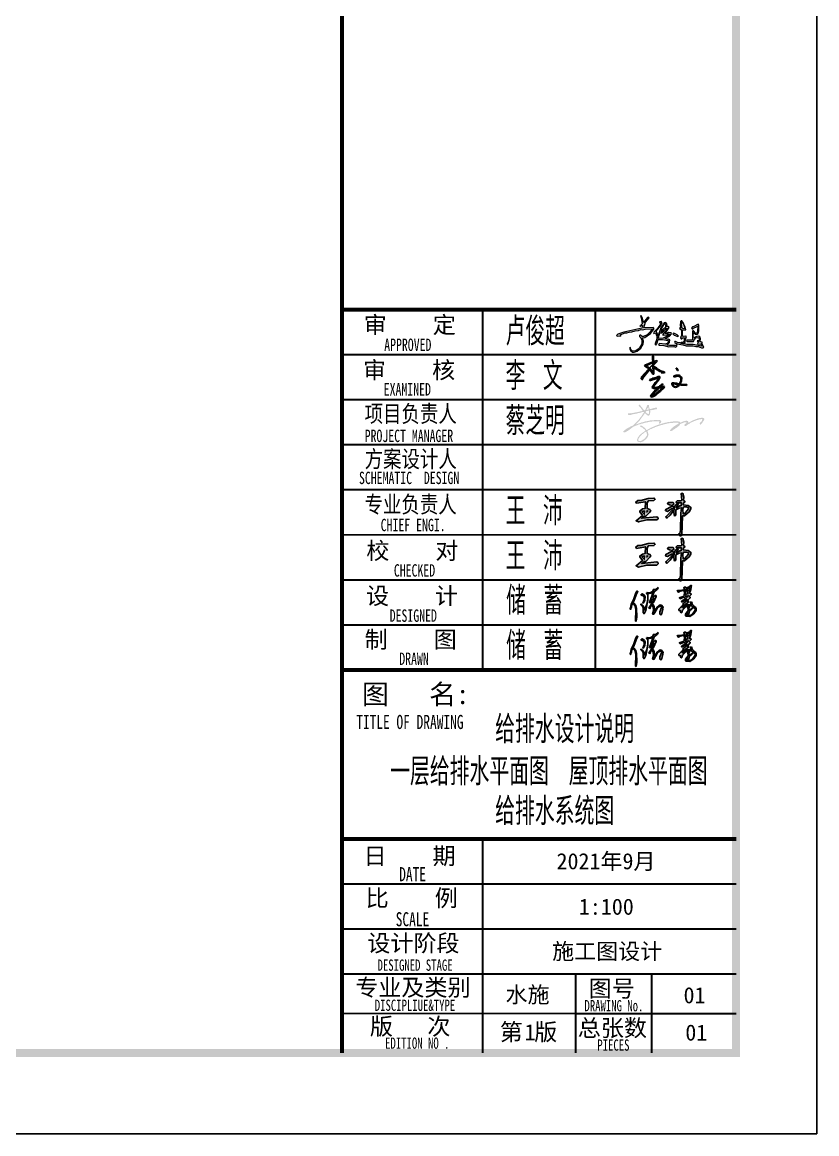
# Model space of a CAD drawing. Extents: x 806433 to 916184, y 471594 to 628865.
# Drawn here: x 882439 to 892269, y 504587 to 518341 of the extents above; entities that cross this region are included whole.
import ezdxf
from ezdxf.enums import TextEntityAlignment as Align

# ---------------------------------------------------------------- set-up
doc = ezdxf.new("R2010")
doc.units = 0
doc.header["$LTSCALE"] = 1000
doc.header["$MEASUREMENT"] = 0
doc.linetypes.add('DASH', pattern=[0.35, 0.25, -0.1])
for name, color, linetype in [('C-Sheet-图框', 101, 'Continuous'), ('图框', 140, 'Continuous'), ('图签文字', 147, 'Continuous'), ('电子签名-李文', 7, 'DASH'), ('签名-水', 7, 'Continuous')]:
    doc.layers.add(name, color=color, linetype=linetype)
doc.layers.add('图签', color=147, linetype='Continuous', lineweight=18)
doc.layers.add('签名', color=7, linetype='Continuous', lineweight=18)
doc.styles.add('宋体', font='', dxfattribs={"height": 50})
doc.styles.add('建筑图签-1', font='simhei.ttf', dxfattribs={"width": 0.7})
doc.styles.add('建筑图签-2', font='TXT.shx', dxfattribs={"width": 0.5, "bigfont": 'HZTXT.shx'})
doc.styles.get('宋体').set_extended_font_data('SimSun')

# ---------------------------------------------------------------- blocks, each defined once
blk = doc.blocks.new('ljc')
at = {"linetype": 'Continuous'}
h = blk.add_hatch(color=0, dxfattribs=at)
h.paths.add_polyline_path([(2022.8, 1567.7), (2018.8, 1563.7), (2019.8, 1561.7), (2023.8, 1561.7), (2021.8, 1551.7), (1954.8, 1537.7), (1932.8, 1529.7), (1929.8, 1526.7), (1928.8, 1524.7), (1930.8, 1522.7), (1943.8, 1523.7), (1945.8, 1525.7), (1941.8, 1527.7), (1959.8, 1534.7), (1966.8, 1534.7), (1974.8, 1537.7), (1984.8, 1538.7), (1997.8, 1542.7), (2009.8, 1543.7), (2017.8, 1546.7), (2024.8, 1545.7), (2034.8, 1548.7), (2060.8, 1549.7), (2051.8, 1536.7), (2041.8, 1527.7), (2027.8, 1520.7), (2022.8, 1520.7), (2017.8, 1525.7), (2014.8, 1526.7), (2012.8, 1524.7), (2012.8, 1520.7), (2018.8, 1515.7), (2021.8, 1507.7), (2021.8, 1493.7), (2011.8, 1476.7), (1999.8, 1468.7), (1987.8, 1466.7), (1981.8, 1472.7), (1979.8, 1479.7), (1977.8, 1481.7), (1977.8, 1474.7), (1980.8, 1467.7), (1987.8, 1462.7), (1993.8, 1462.7), (2004.8, 1466.7), (2017.8, 1477.7), (2026.8, 1492.7), (2027.8, 1503.7), (2024.8, 1516.7), (2032.8, 1517.7), (2053.8, 1532.7), (2066.8, 1548.7), (2066.8, 1551.7), (2063.8, 1554.7), (2028.8, 1552.7), (2035.8, 1574.7), (2048.8, 1590.7), (2046.8, 1592.7), (2042.8, 1591.7), (2027.8, 1572.7), (2024.8, 1588.7), (2020.8, 1596.7), (2017.8, 1598.7), (2016.8, 1596.7), (2019.8, 1589.7)])
h.paths.add_polyline_path([(2080.8, 1521.7), (2080.8, 1527.7), (2074.8, 1540.7), (2092.8, 1561.7), (2096.8, 1571.7), (2093.8, 1576.7), (2086.8, 1575.7), (2088.8, 1571.7), (2091.8, 1571.7), (2090.8, 1566.7), (2079.8, 1550.7), (2065.8, 1536.7), (2064.8, 1534.7), (2066.8, 1532.7), (2072.8, 1534.7), (2076.8, 1522.7), (2076.8, 1512.7), (2071.8, 1495.7), (2071.8, 1491.7), (2073.8, 1489.7), (2077.8, 1493.7), (2082.8, 1509.7), (2098.8, 1509.7), (2118.8, 1506.7), (2118.8, 1499.7), (2115.8, 1495.7), (2107.8, 1492.7), (2086.8, 1495.7), (2083.8, 1491.7), (2086.8, 1488.7), (2102.8, 1487.7), (2121.8, 1482.7), (2139.8, 1483.7), (2147.8, 1481.7), (2151.8, 1485.7), (2151.8, 1490.7), (2147.8, 1487.7), (2124.8, 1487.7), (2113.8, 1489.7), (2123.8, 1498.7), (2125.8, 1508.7), (2120.8, 1511.7), (2118.8, 1510.7), (2107.8, 1513.7), (2123.8, 1522.7), (2131.8, 1531.7), (2129.8, 1534.7), (2120.8, 1535.7), (2114.8, 1532.7), (2108.8, 1532.7), (2122.8, 1554.7), (2120.8, 1558.7), (2113.8, 1556.7), (2115.8, 1563.7), (2114.8, 1568.7), (2110.8, 1572.7), (2104.8, 1571.7), (2092.8, 1553.7)])
h.paths.add_polyline_path([(2088.8, 1534.7), (2096.8, 1534.7), (2111.8, 1550.7), (2115.8, 1551.7), (2110.8, 1542.7), (2098.8, 1527.7), (2100.8, 1525.7), (2113.8, 1527.7), (2120.8, 1530.7), (2123.8, 1529.7), (2117.8, 1523.7), (2100.8, 1514.7), (2083.8, 1513.7), (2083.8, 1517.7)], flags=16)
h.paths.add_polyline_path([(2092.8, 1536.7), (2094.8, 1539.7), (2102.8, 1545.7), (2095.8, 1536.7)], flags=16)
h.paths.add_polyline_path([(2092.8, 1543.7), (2093.8, 1548.7), (2105.8, 1567.7), (2108.8, 1568.7), (2110.8, 1566.7), (2107.8, 1553.7), (2103.8, 1549.7)], flags=16)
h.paths.add_polyline_path([(2140.8, 1533.7), (2137.8, 1532.7), (2136.8, 1530.7), (2141.8, 1526.7), (2154.8, 1521.7), (2157.8, 1522.7), (2152.8, 1527.7)])
h.paths.add_polyline_path([(2174.8, 1521.7), (2172.8, 1523.7), (2171.8, 1545.7), (2182.8, 1544.7), (2184.8, 1546.7), (2182.8, 1556.7), (2177.8, 1565.7), (2176.8, 1560.7), (2179.8, 1555.7), (2180.8, 1549.7), (2174.8, 1549.7), (2169.8, 1553.7), (2168.8, 1573.7), (2170.8, 1573.7), (2174.8, 1568.7), (2175.8, 1570.7), (2169.8, 1578.7), (2166.8, 1578.7), (2164.8, 1576.7), (2163.8, 1561.7), (2165.8, 1552.7), (2162.8, 1552.7), (2161.8, 1550.7), (2166.8, 1546.7), (2168.8, 1536.7), (2168.8, 1523.7), (2165.8, 1520.7), (2164.8, 1516.7), (2167.8, 1512.7), (2169.8, 1512.7), (2172.8, 1516.7), (2179.8, 1516.7), (2177.8, 1501.7), (2174.8, 1499.7), (2166.8, 1498.7), (2174.8, 1495.7), (2179.8, 1496.7), (2182.8, 1499.7), (2183.8, 1510.7), (2186.8, 1520.7), (2184.8, 1522.7)])
h.paths.add_polyline_path([(2232.8, 1541.7), (2232.8, 1563.7), (2230.8, 1566.7), (2214.8, 1557.7), (2209.8, 1556.7), (2205.8, 1551.7), (2210.8, 1547.7), (2210.8, 1550.7), (2228.8, 1559.7), (2227.8, 1541.7), (2226.8, 1536.7), (2223.8, 1532.7), (2219.8, 1533.7), (2212.8, 1541.7), (2210.8, 1542.7), (2208.8, 1540.7), (2208.8, 1507.7), (2188.8, 1507.7), (2186.8, 1505.7), (2190.8, 1502.7), (2212.8, 1502.7), (2216.8, 1510.7), (2221.8, 1515.7), (2231.8, 1517.7), (2233.8, 1512.7), (2233.8, 1504.7), (2226.8, 1504.7), (2231.8, 1501.7), (2231.8, 1499.7), (2227.8, 1496.7), (2228.8, 1492.7), (2238.8, 1494.7), (2242.8, 1488.7), (2242.8, 1485.7), (2211.8, 1491.7), (2188.8, 1491.7), (2178.8, 1493.7), (2175.8, 1495.7), (2166.8, 1495.7), (2163.8, 1497.7), (2153.8, 1498.7), (2146.8, 1502.7), (2143.8, 1502.7), (2142.8, 1500.7), (2143.8, 1497.7), (2152.8, 1493.7), (2173.8, 1490.7), (2185.8, 1486.7), (2210.8, 1486.7), (2221.8, 1483.7), (2229.8, 1483.7), (2242.8, 1479.7), (2248.8, 1479.7), (2250.8, 1481.7), (2243.8, 1495.7), (2245.8, 1498.7), (2237.8, 1502.7), (2238.8, 1512.7), (2236.8, 1519.7), (2232.8, 1522.7), (2223.8, 1521.7), (2213.8, 1515.7), (2211.8, 1521.7), (2212.8, 1535.7), (2219.8, 1529.7), (2227.8, 1529.7), (2229.8, 1531.7)])
at = {"color": 0, "linetype": 'Continuous', "elevation": 16426272}
for points in [[(1929.8, 1526.7), (1928.8, 1524.7), (1930.8, 1522.7), (1943.8, 1523.7), (1945.8, 1525.7), (1941.8, 1527.7), (1959.8, 1534.7), (1966.8, 1534.7), (1974.8, 1537.7), (1984.8, 1538.7), (1997.8, 1542.7), (2009.8, 1543.7), (2017.8, 1546.7), (2024.8, 1545.7), (2034.8, 1548.7), (2060.8, 1549.7), (2051.8, 1536.7), (2041.8, 1527.7), (2027.8, 1520.7), (2022.8, 1520.7), (2017.8, 1525.7), (2014.8, 1526.7), (2012.8, 1524.7), (2012.8, 1520.7), (2018.8, 1515.7), (2021.8, 1507.7), (2021.8, 1493.7), (2011.8, 1476.7), (1999.8, 1468.7), (1987.8, 1466.7), (1981.8, 1472.7), (1979.8, 1479.7), (1977.8, 1481.7), (1977.8, 1474.7), (1980.8, 1467.7), (1987.8, 1462.7), (1993.8, 1462.7), (2004.8, 1466.7), (2017.8, 1477.7), (2026.8, 1492.7), (2027.8, 1503.7), (2024.8, 1516.7), (2032.8, 1517.7), (2053.8, 1532.7), (2066.8, 1548.7), (2066.8, 1551.7), (2063.8, 1554.7), (2028.8, 1552.7), (2035.8, 1574.7), (2048.8, 1590.7), (2046.8, 1592.7), (2042.8, 1591.7), (2027.8, 1572.7), (2024.8, 1588.7), (2020.8, 1596.7), (2017.8, 1598.7), (2016.8, 1596.7), (2019.8, 1589.7), (2022.8, 1567.7), (2018.8, 1563.7), (2019.8, 1561.7), (2023.8, 1561.7), (2021.8, 1551.7), (1954.8, 1537.7), (1932.8, 1529.7), (1929.8, 1526.7)], [(2065.8, 1536.7), (2064.8, 1534.7), (2066.8, 1532.7), (2072.8, 1534.7), (2076.8, 1522.7), (2076.8, 1512.7), (2071.8, 1495.7), (2071.8, 1491.7), (2073.8, 1489.7), (2077.8, 1493.7), (2082.8, 1509.7), (2098.8, 1509.7), (2118.8, 1506.7), (2118.8, 1499.7), (2115.8, 1495.7), (2107.8, 1492.7), (2086.8, 1495.7), (2083.8, 1491.7), (2086.8, 1488.7), (2102.8, 1487.7), (2121.8, 1482.7), (2139.8, 1483.7), (2147.8, 1481.7), (2151.8, 1485.7), (2151.8, 1490.7), (2147.8, 1487.7), (2124.8, 1487.7), (2113.8, 1489.7), (2123.8, 1498.7), (2125.8, 1508.7), (2120.8, 1511.7), (2118.8, 1510.7), (2107.8, 1513.7), (2123.8, 1522.7), (2131.8, 1531.7), (2129.8, 1534.7), (2120.8, 1535.7), (2114.8, 1532.7), (2108.8, 1532.7), (2122.8, 1554.7), (2120.8, 1558.7), (2113.8, 1556.7), (2115.8, 1563.7), (2114.8, 1568.7), (2110.8, 1572.7), (2104.8, 1571.7), (2092.8, 1553.7), (2080.8, 1521.7), (2080.8, 1527.7), (2074.8, 1540.7), (2092.8, 1561.7), (2096.8, 1571.7), (2093.8, 1576.7), (2086.8, 1575.7), (2088.8, 1571.7), (2091.8, 1571.7), (2090.8, 1566.7), (2079.8, 1550.7), (2065.8, 1536.7)], [(2092.8, 1543.7), (2093.8, 1548.7), (2105.8, 1567.7), (2108.8, 1568.7), (2110.8, 1566.7), (2107.8, 1553.7), (2103.8, 1549.7), (2092.8, 1543.7)], [(2143.8, 1502.7), (2142.8, 1500.7), (2143.8, 1497.7), (2152.8, 1493.7), (2173.8, 1490.7), (2185.8, 1486.7), (2210.8, 1486.7), (2221.8, 1483.7), (2229.8, 1483.7), (2242.8, 1479.7), (2248.8, 1479.7), (2250.8, 1481.7), (2243.8, 1495.7), (2245.8, 1498.7), (2237.8, 1502.7), (2238.8, 1512.7), (2236.8, 1519.7), (2232.8, 1522.7), (2223.8, 1521.7), (2213.8, 1515.7), (2211.8, 1521.7), (2212.8, 1535.7), (2219.8, 1529.7), (2227.8, 1529.7), (2229.8, 1531.7), (2232.8, 1541.7), (2232.8, 1563.7), (2230.8, 1566.7), (2214.8, 1557.7), (2209.8, 1556.7), (2205.8, 1551.7), (2210.8, 1547.7), (2210.8, 1550.7), (2228.8, 1559.7), (2227.8, 1541.7), (2226.8, 1536.7), (2223.8, 1532.7), (2219.8, 1533.7), (2212.8, 1541.7), (2210.8, 1542.7), (2208.8, 1540.7), (2208.8, 1507.7), (2188.8, 1507.7), (2186.8, 1505.7), (2190.8, 1502.7), (2212.8, 1502.7), (2216.8, 1510.7), (2221.8, 1515.7), (2231.8, 1517.7), (2233.8, 1512.7), (2233.8, 1504.7), (2226.8, 1504.7), (2231.8, 1501.7), (2231.8, 1499.7), (2227.8, 1496.7), (2228.8, 1492.7), (2238.8, 1494.7), (2242.8, 1488.7), (2242.8, 1485.7), (2211.8, 1491.7), (2188.8, 1491.7), (2178.8, 1493.7), (2175.8, 1495.7), (2166.8, 1495.7), (2163.8, 1497.7), (2153.8, 1498.7), (2146.8, 1502.7), (2143.8, 1502.7)], [(2162.8, 1552.7), (2161.8, 1550.7), (2166.8, 1546.7), (2168.8, 1536.7), (2168.8, 1523.7), (2165.8, 1520.7), (2164.8, 1516.7), (2167.8, 1512.7), (2169.8, 1512.7), (2172.8, 1516.7), (2179.8, 1516.7), (2177.8, 1501.7), (2174.8, 1499.7), (2166.8, 1498.7), (2174.8, 1495.7), (2179.8, 1496.7), (2182.8, 1499.7), (2183.8, 1510.7), (2186.8, 1520.7), (2184.8, 1522.7), (2174.8, 1521.7), (2172.8, 1523.7), (2171.8, 1545.7), (2182.8, 1544.7), (2184.8, 1546.7), (2182.8, 1556.7), (2177.8, 1565.7), (2176.8, 1560.7), (2179.8, 1555.7), (2180.8, 1549.7), (2174.8, 1549.7), (2169.8, 1553.7), (2168.8, 1573.7), (2170.8, 1573.7), (2174.8, 1568.7), (2175.8, 1570.7), (2169.8, 1578.7), (2166.8, 1578.7), (2164.8, 1576.7), (2163.8, 1561.7), (2165.8, 1552.7), (2162.8, 1552.7)], [(2176.8, 1568.7), (2175.8, 1569.7), (2174.8, 1566.7), (2176.8, 1564.7), (2176.8, 1568.7)], [(2015.8, 1560.7), (2014.8, 1559.7), (2016.8, 1559.7), (2015.8, 1560.7)], [(2016.8, 1561.7), (2015.8, 1560.7), (2018.8, 1560.7), (2016.8, 1561.7)], [(2083.8, 1513.7), (2083.8, 1517.7), (2088.8, 1534.7), (2096.8, 1534.7), (2111.8, 1550.7), (2115.8, 1551.7), (2110.8, 1542.7), (2098.8, 1527.7), (2100.8, 1525.7), (2113.8, 1527.7), (2120.8, 1530.7), (2123.8, 1529.7), (2117.8, 1523.7), (2100.8, 1514.7), (2083.8, 1513.7)], [(2092.8, 1536.7), (2094.8, 1539.7), (2102.8, 1545.7), (2095.8, 1536.7), (2092.8, 1536.7)], [(2137.8, 1532.7), (2136.8, 1530.7), (2141.8, 1526.7), (2154.8, 1521.7), (2157.8, 1522.7), (2152.8, 1527.7), (2140.8, 1533.7), (2137.8, 1532.7)]]:
    blk.add_lwpolyline(points, dxfattribs=at)
blk = doc.blocks.new('A$C44B256A7')
at = {"layer": '电子签名-李文'}
h = blk.add_hatch(color=0, dxfattribs=at)
h.dxf.hatch_style = 1
h.paths.add_polyline_path([(934, -1198), (941, -1210), (956, -1216), (968, -1207), (992, -1199), (1012, -1194), (1037, -1192), (1054, -1200), (1076, -1215), (1093, -1230), (1096, -1243), (1095, -1265), (1092, -1286), (1086, -1310), (1075, -1335), (1059, -1365), (1039, -1388), (1024, -1405), (1007, -1416), (991, -1423), (973, -1429), (958, -1429), (945, -1423), (936, -1414), (927, -1402), (919, -1391), (910, -1376), (910, -1366), (915, -1361), (935, -1366), (957, -1369), (977, -1373), (1002, -1377), (1020, -1380), (1055, -1386), (1075, -1389), (1102, -1393), (1140, -1392), (1169, -1396), (1199, -1396), (1222, -1404), (1226, -1395), (1230, -1384), (1221, -1380), (1202, -1379), (1168, -1378), (1110, -1373), (1073, -1371), (1046, -1369), (997, -1351), (972, -1349), (946, -1344), (925, -1342), (903, -1340), (893, -1348), (890, -1366), (894, -1381), (897, -1390), (916, -1418), (935, -1434), (951, -1442), (978, -1445), (993, -1442), (1013, -1435), (1029, -1424), (1042, -1415), (1055, -1395), (1073, -1371), (1079, -1362), (1095, -1333), (1111, -1306), (1111, -1281), (1114, -1251), (1116, -1233), (1101, -1208), (1084, -1194), (1069, -1182), (1055, -1176), (1037, -1171), (1016, -1172), (990, -1176), (970, -1183), (958, -1186), (940, -1186), (934, -1191)])
h.paths.add_polyline_path([(987, -1030), (1007, -1049), (1020, -1066), (1032, -1071), (1036, -1064), (1030, -1052), (1020, -1039), (1013, -1028), (1006, -1017), (992, -1016), (986, -1024)])
h.paths.add_polyline_path([(395, -1278), (403, -1295), (420, -1295), (516, -1261), (580, -1237), (606, -1225), (604, -1242), (569, -1289), (521, -1338), (502, -1370), (469, -1415), (459, -1437), (466, -1461), (473, -1463), (505, -1473), (561, -1464), (589, -1463), (635, -1455), (656, -1452), (683, -1449), (699, -1446), (687, -1462), (666, -1475), (650, -1485), (642, -1496), (607, -1527), (583, -1544), (580, -1546), (575, -1557), (545, -1583), (532, -1592), (516, -1602), (509, -1608), (462, -1636), (449, -1640), (446, -1634), (474, -1608), (494, -1591), (506, -1568), (523, -1548), (531, -1543), (553, -1516), (584, -1491), (603, -1465), (635, -1430), (668, -1402), (694, -1383), (693, -1366), (669, -1376), (650, -1395), (619, -1417), (594, -1442), (569, -1472), (533, -1499), (492, -1545), (460, -1590), (425, -1625), (417, -1648), (432, -1658), (463, -1657), (488, -1643), (516, -1628), (543, -1606), (571, -1586), (603, -1554), (635, -1533), (664, -1502), (690, -1485), (715, -1464), (726, -1446), (732, -1424), (710, -1420), (656, -1427), (590, -1434), (534, -1446), (510, -1444), (492, -1444), (486, -1428), (519, -1384), (565, -1324), (604, -1274), (630, -1231), (626, -1201), (589, -1206), (563, -1218), (528, -1229), (519, -1232), (499, -1236), (473, -1243), (448, -1253), (428, -1261), (405, -1271), (394, -1276)])
edge = h.paths.add_edge_path()
edge.add_line((470, -744), (463, -751))
edge.add_line((479, -744), (470, -744))
edge.add_line((486, -757), (479, -744))
edge.add_line((488, -983), (488, -948))
edge.add_line((505, -985), (488, -983))
edge.add_line((531, -998), (505, -985))
edge.add_line((559, -1019), (531, -998))
edge.add_line((586, -1042), (559, -1019))
edge.add_line((649, -1079), (586, -1042))
edge.add_line((698, -1095), (649, -1079))
edge.add_line((735, -1105), (698, -1095))
edge.add_line((727, -1120), (735, -1105))
edge.add_line((692, -1122), (727, -1120))
edge.add_line((655, -1122), (692, -1122))
edge.add_line((675, -1107), (655, -1122))
edge.add_line((627, -1093), (675, -1107))
edge.add_line((570, -1058), (627, -1093))
edge.add_line((495, -1007), (570, -1058))
edge.add_line((490, -1012), (495, -1007))
edge.add_line((495, -1144), (490, -1012))
edge.add_line((491, -1152), (495, -1144))
edge.add_line((471, -1149), (491, -1152))
edge.add_line((413, -1057), (471, -1149))
edge.add_line((371, -1021), (413, -1057))
edge.add_line((341, -1002), (371, -1021))
edge.add_line((314, -991), (341, -1002))
edge.add_line((286, -969), (314, -991))
edge.add_line((297, -954), (286, -969))
edge.add_line((497, -860), (487, -865))
edge.add_line((563, -849), (497, -860))
edge.add_line((565, -866), (563, -849))
edge.add_line((448, -990), (471, -966))
edge.add_line((239, -1246), (448, -990))
edge.add_line((247, -1268), (239, -1246))
edge.add_line((227, -1272), (247, -1268))
edge.add_line((213, -1252), (227, -1272))
edge.add_line((221, -1213), (213, -1252))
edge.add_line((366, -1049), (221, -1213))
edge.add_line((531, -873), (487, -920))
edge.add_line((523, -874), (531, -873))
edge.add_line((444, -905), (468, -895))
edge.add_line((350, -952), (444, -905))
edge.add_line((322, -977), (350, -952))
edge.add_line((376, -998), (322, -977))
edge.add_line((410, -1028), (376, -998))
edge.add_line((430, -1046), (410, -1028))
edge.add_line((458, -1093), (430, -1046))
edge.add_line((476, -1116), (458, -1093))
edge.add_line((463, -751), (470, -938))
h = blk.add_hatch(color=0, dxfattribs=at)
h.dxf.hatch_style = 1
h.paths.add_polyline_path([(322, -977), (350, -952), (444, -905), (468, -895), (468, -874), (297, -954), (286, -969), (314, -991), (341, -1002), (371, -1021), (383, -1031), (397, -1017), (376, -998)])
h = blk.add_hatch(color=0, dxfattribs=at)
h.dxf.hatch_style = 1
h.paths.add_polyline_path([(470, -938), (397, -1017), (414, -1031), (448, -990), (471, -966), (476, -1116), (458, -1093), (430, -1046), (414, -1032), (401, -1047), (413, -1057), (471, -1149), (491, -1152), (495, -1144), (490, -1012), (495, -1007), (570, -1058), (627, -1093), (675, -1107), (655, -1122), (692, -1122), (727, -1120), (735, -1105), (698, -1095), (649, -1079), (586, -1042), (559, -1019), (531, -998), (505, -985), (488, -983), (488, -948), (565, -866), (563, -849), (497, -860), (487, -865), (486, -757), (479, -744), (470, -744), (463, -751)])
h.paths.add_polyline_path([(487, -888), (535, -869), (487, -920)], flags=16)
h = blk.add_hatch(color=0, dxfattribs=at)
h.dxf.hatch_style = 1
h.paths.add_polyline_path([(401, -1047), (383, -1031), (366, -1049), (221, -1213), (213, -1252), (227, -1272), (247, -1268), (239, -1246)])
h.paths.add_polyline_path([(414, -1032), (410, -1028), (397, -1017), (383, -1031), (401, -1047)])
h = blk.add_hatch(color=0, dxfattribs=at)
h.dxf.hatch_style = 1
h.paths.add_polyline_path([(604, -1432), (594, -1442), (576, -1464), (589, -1463), (607, -1460), (636, -1429)])
h.paths.add_polyline_path([(1055, -1386), (1061, -1387), (1073, -1371), (1055, -1370), (1043, -1384)])
at = {"layer": '电子签名-李文', "color": 0}
for p, q in [((297, -954, 0), (286, -969, 0)), ((286, -969, 0), (314, -991, 0)), ((468, -874, 0), (297, -954, 0)), ((322, -977, 0), (350, -952, 0)), ((376, -998, 0), (322, -977, 0)), ((350, -952, 0), (444, -905, 0)), ((470, -938, 0), (366, -1049, 0)), ((444, -905, 0), (468, -895, 0)), ((448, -990, 0), (471, -966, 0)), ((470, -744, 0), (463, -751, 0)), ((463, -751, 0), (470, -938, 0)), ((479, -744, 0), (470, -744, 0)), ((471, -966, 0), (476, -1116, 0)), ((486, -757, 0), (479, -744, 0)), ((487, -865, 0), (486, -757, 0)), ((497, -860, 0), (487, -865, 0)), ((531, -873, 0), (487, -920, 0)), ((487, -888, 0), (523, -874, 0)), ((487, -920, 0), (487, -888, 0)), ((488, -948, 0), (565, -866, 0)), ((488, -983, 0), (488, -948, 0)), ((505, -985, 0), (488, -983, 0)), ((563, -849, 0), (497, -860, 0)), ((531, -998, 0), (505, -985, 0)), ((523, -874, 0), (531, -873, 0)), ((565, -866, 0), (563, -849, 0)), ((221, -1213, 0), (213, -1252, 0)), ((366, -1049, 0), (221, -1213, 0)), ((239, -1246, 0), (448, -990, 0)), ((314, -991, 0), (341, -1002, 0)), ((341, -1002, 0), (371, -1021, 0)), ((371, -1021, 0), (413, -1057, 0)), ((410, -1028, 0), (376, -998, 0)), ((430, -1046, 0), (410, -1028, 0)), ((413, -1057, 0), (471, -1149, 0)), ((458, -1093, 0), (430, -1046, 0)), ((476, -1116, 0), (458, -1093, 0)), ((471, -1149, 0), (491, -1152, 0)), ((490, -1012, 0), (495, -1007, 0)), ((495, -1144, 0), (490, -1012, 0)), ((491, -1152, 0), (495, -1144, 0)), ((495, -1007, 0), (570, -1058, 0)), ((559, -1019, 0), (531, -998, 0)), ((586, -1042, 0), (559, -1019, 0)), ((570, -1058, 0), (627, -1093, 0)), ((649, -1079, 0), (586, -1042, 0)), ((627, -1093, 0), (675, -1107, 0)), ((698, -1095, 0), (649, -1079, 0)), ((675, -1107, 0), (655, -1122, 0)), ((655, -1122, 0), (692, -1122, 0)), ((692, -1122, 0), (727, -1120, 0)), ((735, -1105, 0), (698, -1095, 0)), ((727, -1120, 0), (735, -1105, 0)), ((213, -1252, 0), (227, -1272, 0)), ((227, -1272, 0), (247, -1268, 0)), ((247, -1268, 0), (239, -1246, 0))]:
    blk.add_line(p, q, dxfattribs=at)
at = {"layer": '电子签名-李文', "color": 0, "elevation": 0}
for points in [[(395, -1278), (403, -1295), (420, -1295), (516, -1261), (580, -1237), (606, -1225), (604, -1242), (569, -1289), (521, -1338), (502, -1370), (469, -1415), (459, -1437), (466, -1461), (473, -1463), (505, -1473), (561, -1464), (589, -1463), (635, -1455), (656, -1452), (683, -1449), (699, -1446), (687, -1462), (666, -1475), (650, -1485), (642, -1496), (607, -1527), (583, -1544), (580, -1546), (575, -1557), (545, -1583), (532, -1592), (516, -1602), (509, -1608), (462, -1636), (449, -1640), (446, -1634), (474, -1608), (494, -1591), (506, -1568), (523, -1548), (531, -1543), (553, -1516), (584, -1491), (603, -1465), (635, -1430), (668, -1402), (694, -1383), (693, -1366), (669, -1376), (650, -1395), (619, -1417), (594, -1442), (569, -1472), (533, -1499), (492, -1545), (460, -1590), (425, -1625), (417, -1648), (432, -1658), (463, -1657), (488, -1643), (516, -1628), (543, -1606), (571, -1586), (603, -1554), (635, -1533), (664, -1502), (690, -1485), (715, -1464), (726, -1446), (732, -1424), (710, -1420), (656, -1427), (590, -1434), (534, -1446), (510, -1444), (492, -1444), (486, -1428), (519, -1384), (565, -1324), (604, -1274), (630, -1231), (626, -1201), (589, -1206), (563, -1218), (528, -1229), (519, -1232), (499, -1236), (473, -1243), (448, -1253), (428, -1261), (405, -1271), (394, -1276), (395, -1278)], [(934, -1198), (941, -1210), (956, -1216), (968, -1207), (992, -1199), (1012, -1194), (1037, -1192), (1054, -1200), (1076, -1215), (1093, -1230), (1096, -1243), (1095, -1265), (1092, -1286), (1086, -1310), (1075, -1335), (1059, -1365), (1039, -1388), (1024, -1405), (1007, -1416), (991, -1423), (973, -1429), (958, -1429), (945, -1423), (936, -1414), (927, -1402), (919, -1391), (910, -1376), (910, -1366), (915, -1361), (935, -1366), (957, -1369), (977, -1373), (1002, -1377), (1020, -1380), (1055, -1386), (1075, -1389), (1102, -1393), (1140, -1392), (1169, -1396), (1199, -1396), (1222, -1404), (1226, -1395), (1230, -1384), (1221, -1380), (1202, -1379), (1168, -1378), (1110, -1373), (1073, -1371), (1046, -1369), (997, -1351), (972, -1349), (946, -1344), (925, -1342), (903, -1340), (893, -1348), (890, -1366), (894, -1381), (897, -1390), (916, -1418), (935, -1434), (951, -1442), (978, -1445), (993, -1442), (1013, -1435), (1029, -1424), (1042, -1415), (1055, -1395), (1073, -1371), (1079, -1362), (1095, -1333), (1111, -1306), (1111, -1281), (1114, -1251), (1116, -1233), (1101, -1208), (1084, -1194), (1069, -1182), (1055, -1176), (1037, -1171), (1016, -1172), (990, -1176), (970, -1183), (958, -1186), (940, -1186), (934, -1191), (934, -1198)], [(987, -1030), (1007, -1049), (1020, -1066), (1032, -1071), (1036, -1064), (1030, -1052), (1020, -1039), (1013, -1028), (1006, -1017), (992, -1016), (986, -1024), (987, -1030)]]:
    blk.add_lwpolyline(points, dxfattribs=at)
blk = doc.blocks.new('王沛')
h = blk.add_hatch(color=7)
h.paths.add_polyline_path([(205, 110), (204, 111), (202, 111), (187, 96), (190, 92), (198, 100)])
h.paths.add_polyline_path([(141, 110), (141, 111), (143, 110), (140, 108)], flags=16)
h.paths.add_polyline_path([(130, 110), (135, 110), (134, 102), (129, 107)], flags=16)
h.paths.add_polyline_path([(232, 120), (238, 120), (243, 118), (243, 115), (233, 103), (230, 103), (229, 113), (230, 119)], flags=16)
h.paths.add_polyline_path([(206, 120), (205, 121), (201, 121), (187, 114), (186, 111), (191, 109), (201, 115), (205, 115), (207, 117)])
h.paths.add_polyline_path([(206, 130), (205, 131), (193, 131), (191, 128), (196, 125), (203, 124), (207, 127)])
h.paths.add_polyline_path([(159, 141), (158, 142), (144, 141), (126, 136), (118, 136), (113, 132), (115, 129), (137, 133), (136, 116), (130, 115), (123, 110), (123, 108), (130, 99), (114, 86), (120, 83), (140, 88), (165, 88), (168, 91), (168, 93), (165, 96), (128, 92), (135, 97), (138, 97), (148, 107), (150, 111), (148, 114), (141, 116), (141, 129), (144, 135), (158, 136), (161, 139)])
h.paths.add_polyline_path([(229, 153), (228, 154), (225, 153), (227, 137), (225, 135), (215, 135), (212, 132), (214, 130), (226, 130), (225, 123), (222, 123), (213, 118), (218, 127), (217, 128), (213, 126), (209, 121), (207, 110), (208, 99), (210, 98), (212, 100), (212, 113), (220, 117), (226, 118), (224, 105), (223, 62), (222, 55), (219, 54), (222, 49), (225, 49), (227, 51), (228, 98), (233, 98), (245, 108), (249, 115), (249, 119), (242, 124), (230, 125), (231, 130), (234, 132), (234, 134), (231, 136), (232, 144)])
at = {"color": 7, "linetype": 'Continuous', "elevation": 7849739}
for points in [[(159, 141), (158, 142), (144, 141), (126, 136), (118, 136), (113, 132), (115, 129), (137, 133), (136, 116), (130, 115), (123, 110), (123, 108), (130, 99), (114, 86), (120, 83), (140, 88), (165, 88), (168, 91), (168, 93), (165, 96), (128, 92), (135, 97), (138, 97), (148, 107), (150, 111), (148, 114), (141, 116), (141, 129), (144, 135), (158, 136), (161, 139), (159, 141)], [(229, 153), (228, 154), (225, 153), (227, 137), (225, 135), (215, 135), (212, 132), (214, 130), (226, 130), (225, 123), (222, 123), (213, 118), (218, 127), (217, 128), (213, 126), (209, 121), (207, 110), (208, 99), (210, 98), (212, 100), (212, 113), (220, 117), (226, 118), (224, 105), (223, 62), (222, 55), (219, 54), (222, 49), (225, 49), (227, 51), (228, 98), (233, 98), (245, 108), (249, 115), (249, 119), (242, 124), (230, 125), (231, 130), (234, 132), (234, 134), (231, 136), (232, 144), (229, 153)], [(130, 110), (135, 110), (134, 102), (129, 107), (130, 110)], [(141, 110), (141, 111), (143, 110), (140, 108), (141, 110)], [(206, 120), (205, 121), (201, 121), (187, 114), (186, 111), (191, 109), (201, 115), (205, 115), (207, 117), (206, 120)], [(205, 110), (204, 111), (202, 111), (187, 96), (190, 92), (198, 100), (205, 110)], [(206, 130), (205, 131), (193, 131), (191, 128), (196, 125), (203, 124), (207, 127), (206, 130)], [(232, 120), (238, 120), (243, 118), (243, 115), (233, 103), (230, 103), (229, 113), (230, 119), (232, 120)]]:
    blk.add_lwpolyline(points, dxfattribs=at)
blk = doc.blocks.new('jhsarg')
at = {"linetype": 'Continuous'}
h = blk.add_hatch(color=256, dxfattribs=at)
h.paths.add_polyline_path([(375.5, 273), (366.5, 254), (364.5, 243), (362.5, 241), (363.5, 239), (364.5, 238), (367.5, 247), (366.5, 248), (376.5, 269), (384.5, 292), (388.5, 297), (386.5, 299), (381.5, 293)])
h.paths.add_polyline_path([(381.5, 251), (376.5, 258), (374.5, 258), (373.5, 256), (378.5, 251), (381.5, 238), (380.5, 200), (382.5, 199), (384.5, 213), (383.5, 242)])
h.paths.add_polyline_path([(410.5, 284), (403.5, 289), (399.5, 288), (399.5, 285), (404.5, 283), (405.5, 284), (409.5, 279), (409.5, 270), (404.5, 259), (407.5, 261), (411.5, 269), (412.5, 279)], flags=17)
h.paths.add_polyline_path([(441.5, 296), (452.5, 305), (454.5, 310), (447.5, 304), (439.5, 304), (437.5, 298), (433.5, 295), (424.5, 293), (418.5, 294), (416.5, 292), (420.5, 286), (420.5, 272), (417.5, 255), (410.5, 236), (408.5, 238), (408.5, 243), (405.5, 250), (400.5, 255), (397.5, 255), (397.5, 253), (403.5, 248), (405.5, 244), (405.5, 228), (408.5, 224), (410.5, 226), (414.5, 235), (421.5, 269), (421.5, 289), (435.5, 293), (435.5, 285), (426.5, 261), (429.5, 260), (433.5, 268), (439.5, 275), (441.5, 273), (438.5, 265), (424.5, 242), (428.5, 241), (429.5, 247), (433.5, 251), (435.5, 251), (438.5, 247), (439.5, 235), (436.5, 223), (440.5, 222), (451.5, 241), (457.5, 247), (463.5, 250), (466.5, 247), (466.5, 244), (460.5, 230), (460.5, 223), (464.5, 220), (467.5, 225), (470.5, 239), (469.5, 241), (471.5, 245), (466.5, 252), (461.5, 253), (451.5, 246), (442.5, 233), (441.5, 248), (438.5, 254), (435.5, 256), (439.5, 261), (448.5, 281), (447.5, 284), (445.5, 284), (439.5, 280), (437.5, 277), (435.5, 278)])
h.paths.add_polyline_path([(545.5, 311), (540.5, 311), (539.5, 308), (541.5, 305), (539.5, 303), (526.5, 300), (518.5, 300), (517.5, 298), (521.5, 295), (527.5, 298), (539.5, 300), (541.5, 295), (540.5, 284), (537.5, 281), (524.5, 276), (527.5, 273), (538.5, 278), (541.5, 277), (543.5, 280), (547.5, 282), (551.5, 279), (546.5, 274), (531.5, 265), (532.5, 263), (535.5, 263), (548.5, 271), (550.5, 270), (542.5, 261), (536.5, 257), (538.5, 252), (530.5, 247), (523.5, 239), (523.5, 235), (528.5, 234), (528.5, 229), (531.5, 227), (533.5, 229), (534.5, 236), (546.5, 247), (553.5, 250), (565.5, 250), (570.5, 244), (557.5, 236), (555.5, 237), (555.5, 241), (557.5, 246), (552.5, 246), (553.5, 234), (544.5, 223), (544.5, 218), (546.5, 216), (559.5, 215), (572.5, 224), (579.5, 235), (579.5, 241), (577.5, 246), (567.5, 254), (565.5, 259), (566.5, 261), (561.5, 263), (560.5, 261), (564.5, 255), (563.5, 253), (551.5, 253), (540.5, 247), (536.5, 243), (534.5, 244), (537.5, 249), (554.5, 262), (553.5, 265), (550.5, 265), (551.5, 267), (553.5, 265), (552.5, 268), (560.5, 276), (560.5, 278), (556.5, 281), (563.5, 287), (563.5, 289), (557.5, 291), (562.5, 304), (564.5, 317), (561.5, 317), (559.5, 313), (547.5, 308)])
h.paths.add_polyline_path([(558.5, 309), (558.5, 300), (554.5, 299), (550.5, 302), (546.5, 300), (548.5, 297), (552.5, 296), (550.5, 290), (544.5, 285), (542.5, 288), (543.5, 289), (544.5, 302)], flags=16)
h.paths.add_polyline_path([(552.5, 290), (553.5, 289), (551.5, 289)], flags=16)
h.paths.add_polyline_path([(549.5, 283), (550.5, 282), (548.5, 282)], flags=16)
h.paths.add_polyline_path([(553.5, 284), (554.5, 283), (552.5, 283), (553.5, 282), (551.5, 282), (552.5, 283)], flags=16)
h.paths.add_polyline_path([(571.5, 248), (575.5, 243), (576.5, 236), (567.5, 223), (559.5, 217), (555.5, 219), (555.5, 225), (556.5, 226), (557.5, 233), (571.5, 244)], flags=16)
h.paths.add_polyline_path([(550.5, 226), (553.5, 226), (554.5, 219), (549.5, 219), (549.5, 225)], flags=16)
for points in [[(363.5, 239), (362.5, 241), (364.5, 243), (366.5, 254), (375.5, 273), (381.5, 293), (386.5, 299), (388.5, 297), (384.5, 292), (376.5, 269), (366.5, 248), (367.5, 247), (364.5, 238), (363.5, 239)], [(397.5, 253), (397.5, 255), (400.5, 255), (405.5, 250), (408.5, 243), (408.5, 238), (410.5, 236), (417.5, 255), (420.5, 272), (420.5, 286), (416.5, 292), (418.5, 294), (424.5, 293), (433.5, 295), (437.5, 298), (439.5, 304), (447.5, 304), (454.5, 310), (452.5, 305), (441.5, 296), (435.5, 278), (437.5, 277), (439.5, 280), (445.5, 284), (447.5, 284), (448.5, 281), (439.5, 261), (435.5, 256), (438.5, 254), (441.5, 248), (442.5, 233), (451.5, 246), (461.5, 253), (466.5, 252), (471.5, 245), (469.5, 241), (470.5, 239), (467.5, 225), (464.5, 220), (460.5, 223), (460.5, 230), (466.5, 244), (466.5, 247), (463.5, 250), (457.5, 247), (451.5, 241), (440.5, 222), (436.5, 223), (439.5, 235), (438.5, 247), (435.5, 251), (433.5, 251), (429.5, 247), (428.5, 241), (424.5, 242), (438.5, 265), (441.5, 273), (439.5, 275), (433.5, 268), (429.5, 260), (426.5, 261), (435.5, 285), (435.5, 293), (421.5, 289), (421.5, 269), (414.5, 235), (410.5, 226), (408.5, 224), (405.5, 228), (405.5, 244), (403.5, 248), (397.5, 253)], [(517.5, 298), (518.5, 300), (526.5, 300), (539.5, 303), (541.5, 305), (539.5, 308), (540.5, 311), (545.5, 311), (547.5, 308), (559.5, 313), (561.5, 317), (564.5, 317), (562.5, 304), (557.5, 291), (563.5, 289), (563.5, 287), (556.5, 281), (560.5, 278), (560.5, 276), (552.5, 268), (554.5, 262), (537.5, 249), (534.5, 244), (536.5, 243), (540.5, 247), (551.5, 253), (563.5, 253), (564.5, 255), (560.5, 261), (561.5, 263), (566.5, 261), (565.5, 259), (567.5, 254), (577.5, 246), (579.5, 241), (579.5, 235), (572.5, 224), (559.5, 215), (546.5, 216), (544.5, 218), (544.5, 223), (553.5, 234), (552.5, 246), (557.5, 246), (555.5, 241), (555.5, 237), (557.5, 236), (570.5, 244), (565.5, 250), (553.5, 250), (546.5, 247), (534.5, 236), (533.5, 229), (531.5, 227), (528.5, 229), (528.5, 234), (523.5, 235), (523.5, 239), (530.5, 247), (538.5, 252), (536.5, 257), (542.5, 261), (550.5, 270), (548.5, 271), (535.5, 263), (532.5, 263), (531.5, 265), (546.5, 274), (551.5, 279), (547.5, 282), (543.5, 280), (541.5, 277), (538.5, 278), (527.5, 273), (524.5, 276), (537.5, 281), (540.5, 284), (541.5, 295), (539.5, 300), (527.5, 298), (521.5, 295), (517.5, 298)], [(543.5, 289), (542.5, 288), (544.5, 285), (550.5, 290), (552.5, 296), (548.5, 297), (546.5, 300), (550.5, 302), (554.5, 299), (558.5, 300), (558.5, 309), (544.5, 302), (543.5, 289)], [(373.5, 256), (374.5, 258), (376.5, 258), (381.5, 251), (383.5, 242), (384.5, 213), (382.5, 199), (380.5, 200), (381.5, 238), (378.5, 251), (373.5, 256)], [(399.5, 285), (399.5, 288), (403.5, 289), (410.5, 284), (412.5, 279), (411.5, 269), (407.5, 261), (404.5, 259), (409.5, 270), (409.5, 279), (405.5, 284), (404.5, 283), (399.5, 285)], [(549.5, 283), (548.5, 282), (550.5, 282), (549.5, 283)], [(551.5, 267), (550.5, 265), (553.5, 265), (551.5, 267)], [(552.5, 290), (551.5, 289), (553.5, 289), (552.5, 290)], [(552.5, 283), (551.5, 282), (553.5, 282), (552.5, 283)], [(553.5, 284), (552.5, 283), (554.5, 283), (553.5, 284)], [(550.5, 226), (549.5, 225), (549.5, 219), (554.5, 219), (553.5, 226), (550.5, 226)], [(556.5, 226), (555.5, 225), (555.5, 219), (559.5, 217), (567.5, 223), (576.5, 236), (575.5, 243), (571.5, 248), (571.5, 244), (557.5, 233), (556.5, 226)]]:
    blk.add_lwpolyline(points, dxfattribs=at)

msp = doc.modelspace()

# ---------------------------------------------------------------- hatches: boundary and pattern name
at = {"layer": '签名'}
h = msp.add_hatch(color=2, dxfattribs=at)
h.dxf.hatch_style = 1
h.paths.add_polyline_path([(890164.2, 513544.1), (890164.2, 513548.3), (890168.4, 513552.5), (890167, 513555.3), (890172.6, 513559.5), (890183.7, 513576.2), (890190.7, 513551.1)], flags=16)
h.paths.add_polyline_path([(890151.7, 513517.7), (890151.7, 513521.8), (890158.7, 513528.8), (890165.6, 513528.8), (890183.7, 513534.4), (890193.5, 513534.4), (890194.9, 513507.9), (890192.1, 513498.2), (890189.3, 513495.4), (890181, 513494), (890161.4, 513506.5)], flags=16)
h.paths.add_polyline_path([(890059.7, 513167.8), (890063.9, 513188.7), (890069.5, 513194.3), (890069.5, 513199.9), (890075, 513202.7), (890077.8, 513213.8), (890082, 513215.2), (890090.4, 513225), (890095.9, 513227.8), (890108.5, 513244.5), (890115.5, 513245.9), (890126.6, 513257), (890135, 513261.2), (890140.5, 513268.2), (890151.7, 513271), (890155.9, 513275.2), (890158.7, 513275.2), (890160.1, 513269.6), (890164.2, 513265.4), (890165.6, 513252.9), (890168.4, 513247.3), (890167, 513226.4), (890146.1, 513195.7), (890143.3, 513195.7), (890126.6, 513179), (890123.8, 513179), (890104.3, 513165), (890098.7, 513165), (890093.2, 513160.9), (890066.7, 513160.9)], flags=16)
h.paths.add_polyline_path([(890045.8, 513174.8), (890044.4, 513173.4), (890048.6, 513159.5), (890058.3, 513149.7), (890072.2, 513145.5), (890094.5, 513144.1), (890097.3, 513146.9), (890118.2, 513152.5), (890128, 513158.1), (890132.2, 513163.7), (890139.1, 513166.4), (890146.1, 513174.8), (890148.9, 513173.4), (890150.3, 513177.6), (890165.6, 513191.5), (890165.6, 513194.3), (890171.2, 513199.9), (890181, 513216.6), (890185.1, 513237.5), (890189.3, 513244.5), (890183.7, 513251.5), (890181, 513266.8), (890178.2, 513269.6), (890176.8, 513276.5), (890172.6, 513280.7), (890172.6, 513284.9), (890176.8, 513284.9), (890185.1, 513291.9), (890196.3, 513296.1), (890200.5, 513301.6), (890206, 513301.6), (890211.6, 513305.8), (890227, 513310), (890229.7, 513314.2), (890233.9, 513314.2), (890246.5, 513321.1), (890252, 513321.1), (890253.4, 513323.9), (890260.4, 513325.3), (890268.8, 513330.9), (890274.3, 513330.9), (890279.9, 513335.1), (890305, 513342.1), (890307.8, 513344.8), (890321.7, 513347.6), (890328.7, 513351.8), (890334.3, 513351.8), (890352.4, 513358.8), (890359.4, 513358.8), (890373.3, 513365.7), (890380.3, 513364.4), (890388.6, 513368.5), (890405.4, 513371.3), (890408.1, 513374.1), (890412.3, 513372.7), (890416.5, 513375.5), (890436, 513376.9), (890441.6, 513379.7), (890536.4, 513388), (890551.7, 513386.7), (890558.7, 513383.9), (890561.5, 513379.7), (890558.7, 513374.1), (890553.1, 513372.7), (890547.5, 513367.1), (890539.2, 513364.4), (890495.9, 513335.1), (890490.4, 513328.1), (890482, 513323.9), (890476.4, 513317), (890473.6, 513317), (890470.9, 513311.4), (890465.3, 513311.4), (890462.5, 513308.6), (890465.3, 513305.8), (890454.1, 513296.1), (890455.5, 513287.7), (890463.9, 513280.7), (890469.5, 513284.9), (890475, 513284.9), (890482, 513290.5), (890487.6, 513291.9), (890507.1, 513307.2), (890514.1, 513310), (890516.9, 513314.2), (890522.4, 513314.2), (890532.2, 513322.5), (890537.8, 513323.9), (890571.2, 513354.6), (890578.2, 513367.1), (890583.8, 513372.7), (890587.9, 513371.3), (890592.1, 513375.5), (890604.7, 513378.3), (890606.1, 513381.1), (890611.6, 513381.1), (890617.2, 513385.3), (890636.7, 513390.8), (890659, 513390.8), (890656.2, 513382.5), (890650.7, 513375.5), (890639.5, 513369.9), (890631.1, 513357.4), (890633.9, 513346.2), (890639.5, 513343.4), (890646.5, 513343.4), (890650.7, 513349), (890654.8, 513349), (890684.1, 513369.9), (890693.9, 513372.7), (890706.4, 513385.3), (890717.6, 513388), (890721.7, 513393.6), (890724.5, 513392.2), (890760.8, 513409), (890766.3, 513409), (890784.5, 513417.3), (890812.3, 513424.3), (890815.1, 513427.1), (890830.4, 513427.1), (890844.4, 513431.3), (890854.1, 513428.5), (890854.1, 513421.5), (890847.2, 513413.1), (890847.2, 513409), (890841.6, 513403.4), (890838.8, 513396.4), (890830.4, 513390.8), (890820.7, 513375.5), (890823.5, 513367.1), (890829.1, 513361.6), (890834.6, 513363), (890850, 513381.1), (890854.1, 513390.8), (890863.9, 513402), (890863.9, 513404.8), (890869.5, 513410.3), (890876.4, 513422.9), (890876.4, 513434), (890868.1, 513443.8), (890855.5, 513446.6), (890822.1, 513445.2), (890810.9, 513439.6), (890804, 513441), (890777.5, 513429.9), (890762.2, 513427.1), (890756.6, 513421.5), (890737.1, 513415.9), (890718.9, 513404.8), (890712, 513403.4), (890702.2, 513395), (890698, 513395), (890693.9, 513390.8), (890677.1, 513383.9), (890681.3, 513392.2), (890675.7, 513406.2), (890667.4, 513406.2), (890663.2, 513409), (890649.3, 513409), (890617.2, 513402), (890607.4, 513396.4), (890579.6, 513386.7), (890575.4, 513395), (890564.2, 513400.6), (890558.7, 513399.2), (890555.9, 513403.4), (890539.2, 513404.8), (890516.9, 513403.4), (890512.7, 513400.6), (890498.7, 513402), (890489, 513400.6), (890484.8, 513397.8), (890459.7, 513397.8), (890451.3, 513395), (890448.6, 513396.4), (890443, 513392.2), (890429, 513393.6), (890415.1, 513390.8), (890410.9, 513388), (890376.1, 513382.5), (890373.3, 513378.3), (890355.2, 513375.5), (890332.9, 513367.1), (890305, 513360.2), (890300.8, 513356), (890298, 513357.4), (890281.3, 513349), (890272.9, 513347.6), (890246.5, 513335.1), (890242.3, 513335.1), (890232.5, 513328.1), (890228.3, 513328.1), (890222.8, 513323.9), (890217.2, 513323.9), (890201.9, 513314.2), (890194.9, 513312.8), (890187.9, 513305.8), (890183.7, 513305.8), (890181, 513301.6), (890176.8, 513301.6), (890162.8, 513293.3), (890153.1, 513308.6), (890136.4, 513325.3), (890119.6, 513337.9), (890112.7, 513340.7), (890104.3, 513349), (890082, 513349), (890079.2, 513346.2), (890089, 513335.1), (890104.3, 513326.7), (890108.5, 513326.7), (890139.1, 513301.6), (890148.9, 513289.1), (890148.9, 513284.9), (890137.8, 513279.3), (890128, 513271), (890122.4, 513269.6), (890116.8, 513262.6), (890109.9, 513259.8), (890102.9, 513251.5), (890095.9, 513248.7), (890062.5, 513213.8), (890051.3, 513192.9), (890051.3, 513187.3), (890047.2, 513183.2)])
h.paths.add_polyline_path([(889877.1, 513280.7), (889875.7, 513279.3), (889875.7, 513272.4), (889882.7, 513266.8), (889898, 513268.2), (889917.5, 513277.9), (889920.3, 513282.1), (889930.1, 513283.5), (889937.1, 513290.5), (889942.6, 513291.9), (889948.2, 513298.8), (889956.6, 513301.6), (889959.4, 513307.2), (889963.5, 513307.2), (889991.4, 513330.9), (889994.2, 513330.9), (889998.4, 513336.5), (890006.7, 513337.9), (890019.3, 513346.2), (890027.6, 513347.6), (890041.6, 513354.6), (890049.9, 513354.6), (890054.1, 513358.8), (890063.9, 513360.2), (890068.1, 513364.4), (890082, 513365.7), (890091.8, 513371.3), (890094.5, 513369.9), (890097.3, 513372.7), (890114.1, 513375.5), (890146.1, 513386.7), (890154.5, 513386.7), (890211.6, 513399.2), (890215.8, 513397.8), (890236.7, 513402), (890264.6, 513400.6), (890268.8, 513403.4), (890305, 513403.4), (890327.3, 513399.2), (890324.5, 513393.6), (890317.5, 513388), (890316.2, 513381.1), (890320.3, 513375.5), (890327.3, 513375.5), (890339.8, 513388), (890345.4, 513403.4), (890341.2, 513411.7), (890327.3, 513417.3), (890312, 513418.7), (890303.6, 513415.9), (890298, 513418.7), (890264.6, 513418.7), (890250.6, 513415.9), (890243.7, 513417.3), (890236.7, 513414.5), (890229.7, 513415.9), (890224.2, 513413.1), (890218.6, 513414.5), (890194.9, 513411.7), (890186.5, 513407.6), (890181, 513409), (890169.8, 513404.8), (890151.7, 513403.4), (890148.9, 513400.6), (890147.5, 513402), (890108.5, 513389.4), (890095.9, 513388), (890090.4, 513383.9), (890077.8, 513382.5), (890076.4, 513379.7), (890030.4, 513364.4), (890041.6, 513378.3), (890082, 513418.7), (890104.3, 513450.8), (890112.7, 513459.1), (890114.1, 513466.1), (890119.6, 513468.9), (890141.9, 513503.7), (890153.1, 513492.6), (890171.2, 513481.4), (890178.2, 513474.5), (890190.7, 513473.1), (890199.1, 513480), (890204.7, 513488.4), (890203.3, 513491.2), (890206, 513496.8), (890208.8, 513519.1), (890208.8, 513533), (890206, 513535.8), (890207.4, 513538.6), (890215.8, 513541.4), (890220, 513540), (890224.2, 513542.8), (890238.1, 513542.8), (890242.3, 513545.5), (890249.3, 513544.1), (890256.2, 513548.3), (890284.1, 513551.1), (890293.9, 513558.1), (890293.9, 513567.8), (890288.3, 513573.4), (890278.5, 513573.4), (890254.8, 513565.1), (890245.1, 513566.4), (890231.1, 513559.5), (890203.3, 513553.9), (890194.9, 513579), (890192.1, 513602.7), (890183.7, 513606.9), (890174, 513605.5), (890171.2, 513602.7), (890165.6, 513584.6), (890160.1, 513576.2), (890158.7, 513569.2), (890144.7, 513540), (890140.5, 513541.4), (890137.8, 513538.6), (890130.8, 513541.4), (890084.8, 513601.3), (890076.4, 513608.3), (890070.9, 513608.3), (890066.7, 513605.5), (890068.1, 513592.9), (890091.8, 513567.8), (890115.5, 513533), (890107.1, 513531.6), (890104.3, 513528.8), (890084.8, 513526), (890082, 513523.2), (890075, 513523.2), (890044.4, 513514.9), (890040.2, 513516.3), (890038.8, 513513.5), (890009.5, 513510.7), (889998.4, 513506.5), (889985.8, 513506.5), (889977.5, 513502.3), (889969.1, 513502.3), (889964.9, 513505.1), (889962.1, 513502.3), (889935.7, 513502.3), (889932.9, 513499.5), (889932.9, 513487), (889938.4, 513480), (889962.1, 513481.4), (889967.7, 513478.6), (889971.9, 513484.2), (889988.6, 513489.8), (889992.8, 513488.4), (890008.1, 513494), (890022.1, 513494), (890026.3, 513496.8), (890031.8, 513496.8), (890034.6, 513499.5), (890038.8, 513498.2), (890061.1, 513505.1), (890066.7, 513503.7), (890077.8, 513506.5), (890080.6, 513510.7), (890093.2, 513510.7), (890100.1, 513514.9), (890105.7, 513513.5), (890109.9, 513517.7), (890128, 513519.1), (890130.8, 513517.7), (890130.8, 513513.5), (890123.8, 513505.1), (890122.4, 513499.5), (890116.8, 513495.4), (890112.7, 513484.2), (890100.1, 513468.9), (890091.8, 513453.6), (890086.2, 513449.4), (890066.7, 513422.9), (890013.7, 513368.5), (889992.8, 513350.4), (889956.6, 513333.7), (889946.8, 513326.7), (889937.1, 513323.9), (889931.5, 513318.4), (889916.1, 513311.4), (889905, 513301.6), (889899.4, 513301.6), (889886.9, 513287.7)])

# ---------------------------------------------------------------- linework, layer by layer
at = {"layer": '图框'}
msp.add_lwpolyline([(832868.9, 504586.9), (892268.9, 504586.9), (892268.9, 546586.9), (832868.9, 546586.9)], close=True, dxfattribs=at)
at = {"layer": '图框', "const_width": 100}
msp.add_lwpolyline([(835368.9, 505586.9), (891268.9, 505586.9), (891268.9, 545586.9), (835368.9, 545586.9)], close=True, dxfattribs=at)
at = {"layer": '图框'}
for points, const_width in [([(886394.3, 505586.9), (886394.3, 545586.9)], 48.8), ([(891272.3, 514785.8), (886394.3, 514785.8)], 48.8), ([(886394.3, 514785.8), (891272.3, 514785.8)], 48.8), ([(888136.1, 510325.8), (888136.5, 514785.8)], 24.4), ([(889530.2, 510325.8), (889530.2, 514785.8)], 24.4), ([(886394.3, 514228.3), (891272.3, 514228.3)], 24.4), ([(886394.3, 513670.8), (891272.3, 513670.8)], 24.4), ([(886394.3, 513113.3), (891272.3, 513113.3)], 24.4), ([(886394.3, 512555.8), (891272.3, 512555.8)], 24.4), ([(886394.3, 511998.3), (891272.3, 511998.3)], 24.4), ([(886394.3, 511440.8), (891272.3, 511440.8)], 24.4), ([(886394.3, 510883.3), (891272.3, 510883.3)], 24.4), ([(886394.3, 510325.8), (891272.3, 510325.8)], 48.8), ([(886394.3, 508235.2), (891272.3, 508235.2)], 48.8), ([(888136.5, 506562.8), (888136.5, 508235.2)], 24.4), ([(886394.3, 507677.7), (891272.3, 507677.7)], 24.4), ([(886394.3, 507120.2), (891272.3, 507120.2)], 24.4), ([(886394.3, 506562.8), (891272.3, 506562.8)], 24.4), ([(886394.3, 506562.8), (890923.9, 506562.8)], 24.4), ([(888136.5, 505587.1), (888136.5, 506562.8)], 24.4), ([(889286.3, 505587.1), (889286.3, 506562.8)], 24.4), ([(889286.3, 505587.1), (889286.3, 506562.8)], 24.4), ([(889286.3, 505587.1), (889286.3, 506562.8)], 24.4), ([(890227.1, 505586.9), (890227.1, 506562.5)], 24.4), ([(886394.3, 506075), (889286.3, 506075)], 24.4), ([(889286.3, 506074.7), (891272.3, 506074.7)], 24.4)]:
    msp.add_lwpolyline(points, dxfattribs=dict(at, const_width=const_width))

# ---------------------------------------------------------------- block references
at = {"xscale": 5.0175, "yscale": 5.0175, "zscale": 5.0175}
for p in [(889462.2, 511740.9, -39386065.4), (889462.2, 511183.4, -39386065.4)]:
    msp.add_blockref('王沛', p, dxfattribs=at)
at = {"layer": '签名', "color": 2, "xscale": 3.344999999870197, "yscale": 3.344999999870197, "zscale": 3.344999999870197}
msp.add_blockref('ljc', (883341.4, 509363.9, -54945879.8), dxfattribs=at)
at = {"layer": '签名-水', "color": 0, "xscale": 0.5575, "yscale": 0.5575, "zscale": 0.5575}
msp.add_blockref('A$C44B256A7', (889978, 514627.9, 0), dxfattribs=at)
at = {"layer": '签名-水', "color": 0, "linetype": 'Continuous', "xscale": 3.763125, "yscale": 3.763125, "zscale": 3.763125}
for p in [(888594.5, 510179.3), (888594.5, 509621.8)]:
    msp.add_blockref('jhsarg', p, dxfattribs=at)

# ---------------------------------------------------------------- texts
at = {"layer": 'C-Sheet-图框', "color": 7, "style": '宋体', "width": 0.6}
for s, p in [('给排水设计说明', (888290.2, 509453.8)), ('一层给排水平面图  屋顶排水平面图', (886990.9, 508930.1)), ('给排水系统图', (888290.2, 508439.6))]:
    msp.add_text(s, height=300, dxfattribs=at).set_placement(p)
at = {"layer": 'C-Sheet-图框', "color": 7, "style": '宋体'}
msp.add_text('01', height=200, dxfattribs=at).set_placement((890620.7, 506201.6))
at = {"layer": '图框', "style": '建筑图签-1', "width": 0.7}
for s, height, p in [('APPROVED ', 153.31, (886917.4, 514273.1)), ('EXAMINED  ', 153.31, (886911.4, 513722.2, -1253.7)), ('PROJECT MANAGER', 153.31, (886675.7, 513146.5, -1253.7)), ('SCHEMATIC  DESIGN', 153.31, (886605.2, 512626.2, -1253.7)), ('TITLE OF DRAWING', 174.216, (886571.3, 509595.6)), ('DATE', 174.22, (887102.6, 507711.8)), ('SCALE', 174.22, (887059.9, 507154.8)), ('DESIGNED STAGE', 139.373, (886835.1, 506604.2)), ('DISCIPLIUE&TYPE', 139.373, (886800.5, 506107.6)), ('DRAWING No.', 139.373, (889394.3, 506102.5)), ('EDITION NO .', 139.373, (886928.4, 505638.6)), ('PIECES', 139.37, (889553.7, 505614.7))]:
    msp.add_text(s, height=height, dxfattribs=at).set_placement(p)
for s, p in [('CHIEF ENGI.', (887275.5, 512119.9)), ('CHECKED  ', (887365.1, 511558.2)), ('DESIGNED ', (887313.8, 510998.4)), (' DRAWN   ', (887359.2, 510465.3))]:
    msp.add_text(s, height=153.31, dxfattribs=at).set_placement(p, align=Align.MIDDLE)
at = {"layer": '图签', "color": 2, "style": '宋体'}
for s, height, p in [('2021年9月', 199.78, (889049.3, 507859.9)), ('1:100', 199.78, (889325.6, 507297.1)), ('施工图设计', 199.78, (888995.2, 506744.9)), ('水施', 199.78, (888418.2, 506209.1)), ('1', 199.8, (888654.5, 505743.8)), ('01', 199.78, (890642.8, 505739.6))]:
    msp.add_text(s, height=height, dxfattribs=at).set_placement(p)
at = {"layer": '图签文字', "color": 7, "style": '建筑图签-1'}
for s, height, p in [('审    定', 209.06, (886664.5, 514492.3)), ('审    核', 209.06, (886655.3, 513933.2)), ('校    对', 209.06, (886696.3, 511697.1)), ('设    计', 209.06, (886692.5, 511138.5)), ('制    图', 209.06, (886676.4, 510598.5)), ('图   名:', 243.9, (886641.9, 509904.1)), ('日    期', 209.06, (886661.8, 507920.6)), ('比    例', 209.06, (886688.5, 507399.9)), ('设计阶段', 209.06, (886709.2, 506841.1)), ('专业及类别', 209.06, (886560.1, 506292.9)), ('图号', 209.06, (889447.2, 506279.9)), ('版   次 ', 209.06, (886740, 505812)), ('总张数', 209.06, (889312.6, 505792.1)), ('第 版', 209.06, (888346.1, 505742.6))]:
    msp.add_text(s, height=height, dxfattribs=at).set_placement(p)
at = {"layer": '图签文字', "color": 1, "style": '建筑图签-2', "width": 0.7}
for s, p in [('卢俊超', (888419.5, 514340.8)), ('李 文', (888419.5, 513789.6)), ('蔡芝明', (888419.5, 513232.1)), ('王 沛', (888419.5, 512117.1)), ('王 沛', (888419.5, 511559.6)), ('储 蓄', (888426.6, 511008.7)), ('储 蓄', (888426.6, 510451.2))]:
    msp.add_text(s, height=348.44, dxfattribs=at).set_placement(p)
at = {"layer": '图签文字', "color": 7, "style": '建筑图签-1', "width": 0.8}
for s, p in [('项目负责人', (886674.8, 513392.3)), ('方案设计人', (886674.8, 512833)), ('专业负责人', (886673.9, 512271))]:
    msp.add_text(s, height=209.06, dxfattribs=at).set_placement(p)

doc.saveas('drawing.dxf')
